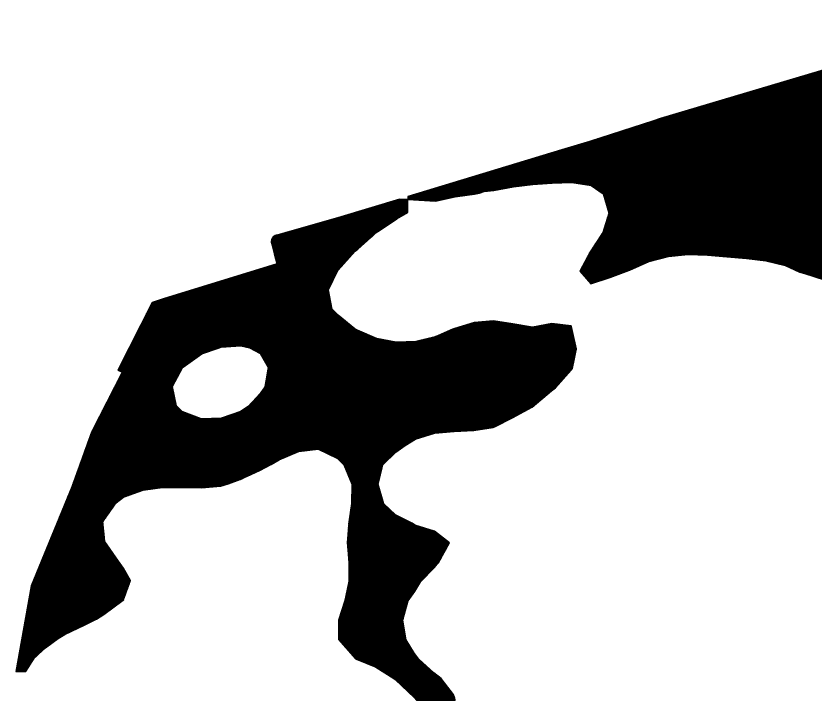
# Model space of a CAD drawing. Header units: metres. Extents: x 700094 to 706520, y 9319589 to 9324725.
# Drawn here: x 703986.6 to 704328.4, y 9322893.6 to 9323183.6 of the extents above; entities that cross this region are included whole.
import ezdxf

# ---------------------------------------------------------------- set-up
doc = ezdxf.new("R2010")
doc.units = ezdxf.units.M
doc.header["$MEASUREMENT"] = 0
doc.layers.add('hatch banjir pasca tanggul', color=152, linetype='CONTINUOUS')

msp = doc.modelspace()

# ---------------------------------------------------------------- hatches: boundary and pattern name
at = {"layer": 'hatch banjir pasca tanggul', "linetype": 'Continuous'}
h = msp.add_hatch(dxfattribs=at)
h.set_pattern_fill('ANSI31', color=256)
h.set_pattern_definition([(45, (0, 10000), (-0.0883883476483, 0.0883883476483), [])])
h.paths.add_polyline_path([(704602.44, 9323147.95), (704606.08, 9323150.49), (704614.4, 9323155.03), (704616.66, 9323156.2), (704615.74, 9323164.5), (704614.44, 9323165.04), (704606.15, 9323168.72), (704600.58, 9323172.84), (704597.86, 9323174.41), (704591.27, 9323181.17), (704589.59, 9323183.62), (704588.98, 9323183.62), (704589.59, 9323179.24), (704587.97, 9323178.53), (704585.78, 9323177.56), (704584.47, 9323176.85), (704580.89, 9323174.92), (704576.22, 9323171.89), (704571.17, 9323167.93), (704566.52, 9323163.51), (704562.31, 9323158.67), (704561.4, 9323156.96), (704560.12, 9323155.29), (704558.58, 9323153.88), (704556.81, 9323152.76), (704554.87, 9323151.95), (704554.06, 9323151.73), (704502.45, 9323137.42), (704493.21, 9323134.36), (704483.75, 9323132.59), (704462.81, 9323128.65), (704458.48, 9323127.84), (704458.47, 9323123.56), (704464.82, 9323120.41), (704473.12, 9323120.08), (704481.43, 9323121.37), (704489.74, 9323122.49), (704495.19, 9323123.43), (704498.05, 9323123.96), (704506.36, 9323126.46), (704514.67, 9323128.67), (704522.98, 9323130.07), (704531.28, 9323131.04), (704538.21, 9323131.58), (704539.59, 9323131.72), (704547.89, 9323131.79), (704553.59, 9323131.53), (704556.2, 9323131.43), (704560.33, 9323131.5), (704564.5, 9323131.61), (704572.81, 9323133.54), (704581.13, 9323136.93), (704586.98, 9323139.71), (704589.44, 9323141.26), (704597.76, 9323145.99)])
h.paths.add_polyline_path([(704348.88, 9323115.64), (704348.56, 9323118.07), (704347, 9323123.94), (704345.17, 9323132.24), (704343.88, 9323140.54), (704343.22, 9323148.84), (704343.59, 9323157.14), (704342.85, 9323164.07), (704340.79, 9323163.29), (704261.73, 9323139.79), (704258.9, 9323138.78), (704231.55, 9323130.06), (704219.62, 9323126.43), (704154.04, 9323106.48), (704154.03, 9323105.17), (704165.84, 9323104.53), (704174.15, 9323106.34), (704182.45, 9323107.58), (704184.52, 9323107.91), (704186.61, 9323108.61), (704190.76, 9323109.15), (704199.07, 9323110.62), (704207.38, 9323111.64), (704215.68, 9323112.24), (704223.99, 9323112.54), (704232.29, 9323111.18), (704237.48, 9323107.73), (704239.83, 9323099.42), (704237.28, 9323091.13), (704232.19, 9323083.37), (704231.81, 9323082.86), (704227.52, 9323074.58), (704232.14, 9323069.21), (704240.46, 9323071.98), (704247.23, 9323074.51), (704248.77, 9323075.12), (704257.09, 9323078.81), (704265.4, 9323080.94), (704273.7, 9323081.69), (704282.01, 9323081.41), (704290.31, 9323080.77), (704298.61, 9323080.08), (704306.91, 9323079.11), (704315.21, 9323077.03), (704321.3, 9323074.25), (704323.5, 9323073.63), (704331.79, 9323070.86), (704340.08, 9323067.48), (704347.3, 9323065.87), (704348.38, 9323065.72), (704348.94, 9323065.86), (704356.7, 9323070.36), (704359.4, 9323074.12), (704362.17, 9323082.41), (704359.64, 9323090.71), (704356.79, 9323096.39), (704354.83, 9323099.03), (704350.39, 9323107.34)])
h.paths.add_polyline_path([(704226.02, 9323041.4), (704224.21, 9323049.7), (704223.78, 9323051.28), (704215.48, 9323052.33), (704207.17, 9323050.74), (704198.87, 9323052.17), (704190.57, 9323053.44), (704182.27, 9323052.64), (704173.95, 9323050.16), (704173.11, 9323049.88), (704165.64, 9323046.65), (704157.33, 9323044.62), (704149.02, 9323044.31), (704140.72, 9323045.81), (704132.43, 9323049.36), (704131.29, 9323050.02), (704124.15, 9323055.77), (704121.57, 9323058.35), (704120.01, 9323066.65), (704124.05, 9323074.93), (704124.22, 9323075.1), (704131.48, 9323083.2), (704132.55, 9323084.05), (704140.88, 9323091.4), (704140.95, 9323091.47), (704149.2, 9323096.98), (704154.01, 9323099.72), (704154.03, 9323105.17), (704150.36, 9323105.36), (704125.39, 9323097.77), (704097.95, 9323090.07), (704097.7, 9323090.01), (704097.26, 9323089.82), (704096.85, 9323089.56), (704096.48, 9323089.25), (704096.17, 9323088.88), (704095.93, 9323088.46), (704095.75, 9323088.01), (704095.65, 9323087.54), (704095.63, 9323087.06), (704095.68, 9323086.58), (704096.9, 9323082.02), (704098.03, 9323077.79), (704049.4, 9323062.74), (704044.74, 9323061.3), (704030.1, 9323032.29), (704031.88, 9323031.46), (704018.78, 9323005.79), (704010.38, 9322982.46), (703993.09, 9322940.27), (703986.55, 9322903.66), (703990.77, 9322903.65), (703994.51, 9322909.46), (703999.11, 9322913.76), (704004.61, 9322917.72), (704007.43, 9322919.44), (704015.75, 9322923.4), (704020.92, 9322925.96), (704024.07, 9322927.96), (704032.4, 9322934.13), (704032.49, 9322934.22), (704035.51, 9322942.5), (704032.44, 9322947.78), (704030.37, 9322950.82), (704024.53, 9322959.13), (704024.19, 9322962.3), (704023.7, 9322967.43), (704024.21, 9322968.39), (704029.41, 9322975.71), (704032.55, 9322978.03), (704040.86, 9322981.09), (704049.17, 9322982.18), (704057.47, 9322982.22), (704065.77, 9322982.04), (704074.08, 9322982.85), (704077.4, 9322983.84), (704082.39, 9322985.58), (704090.71, 9322989.5), (704095.62, 9322992.07), (704099.03, 9322994.09), (704107.35, 9322997.64), (704115.65, 9322998.55), (704123.94, 9322994.62), (704126.69, 9322991.96), (704130.06, 9322983.66), (704129.9, 9322975.36), (704128.69, 9322967.07), (704128.1, 9322958.78), (704128.71, 9322950.48), (704128.83, 9322942.18), (704127.04, 9322933.89), (704124.41, 9322925.6), (704124.38, 9322917.31), (704131.68, 9322908.99), (704131.95, 9322908.84), (704140.24, 9322905.53), (704147.95, 9322900.64), (704148.53, 9322900.27), (704156.75, 9322892.31), (704156.8, 9322892.23), (704163.18, 9322883.99), (704165.06, 9322879.05), (704169.01, 9322875.68), (704171.75, 9322867.37), (704172.37, 9322859.07), (704172.22, 9322850.78), (704171.7, 9322842.48), (704172.45, 9322834.19), (704173.21, 9322833.35), (704181.51, 9322832.46), (704189.81, 9322832.82), (704198.12, 9322832.53), (704206.42, 9322831.31), (704211.31, 9322834.05), (704206.43, 9322836.86), (704202.43, 9322842.38), (704198.16, 9322845.64), (704192.92, 9322850.71), (704189.88, 9322853.07), (704183.47, 9322859.04), (704181.61, 9322861.77), (704176.55, 9322867.35), (704175.41, 9322875.65), (704175.04, 9322883.95), (704174.1, 9322892.25), (704173.42, 9322893.77), (704168.17, 9322900.57), (704165.14, 9322903.05), (704158.63, 9322908.9), (704156.87, 9322911.36), (704153.2, 9322917.21), (704151.85, 9322925.51), (704154.07, 9322933.8), (704156.96, 9322937.87), (704159.48, 9322942.08), (704165.3, 9322948), (704167.28, 9322950.35), (704171.73, 9322958.63), (704165.35, 9322963.54), (704157.06, 9322966.14), (704155.79, 9322966.98), (704148.77, 9322970.5), (704143.77, 9322975.31), (704141.31, 9322983.62), (704143.29, 9322991.91), (704148.86, 9322997.31), (704152.76, 9323000.17), (704157.18, 9323002.89), (704165.5, 9323005.37), (704173.8, 9323006.1), (704182.11, 9323006.52), (704190.42, 9323007.92), (704191.44, 9323008.33), (704198.73, 9323012.01), (704207.05, 9323016.57), (704207.07, 9323016.58), (704215.38, 9323023.55), (704217.02, 9323024.84), (704223.71, 9323032.31), (704224.32, 9323033.11)])
h.paths.add_polyline_path([(704094.32, 9323033.55), (704092.88, 9323025.26), (704090.82, 9323022.34), (704085.85, 9323016.99), (704082.49, 9323014.66), (704074.18, 9323011.81), (704065.88, 9323011.51), (704057.58, 9323014.69), (704055.13, 9323017.1), (704053.41, 9323025.4), (704057.65, 9323033.29), (704057.93, 9323033.68), (704065.97, 9323039.29), (704073.49, 9323041.92), (704074.28, 9323042.19), (704082.59, 9323042.78), (704086.31, 9323041.88), (704090.88, 9323039.44)], flags=16)

# ---------------------------------------------------------------- linework, layer by layer
for points in [[(704340.79, 9323163.29), (704261.73, 9323139.79), (704258.9, 9323138.78), (704231.55, 9323130.06), (704219.62, 9323126.43), (704154.04, 9323106.48), (704154.03, 9323105.17), (704165.84, 9323104.53), (704174.15, 9323106.34), (704182.45, 9323107.58), (704184.52, 9323107.91), (704186.61, 9323108.61), (704190.76, 9323109.15), (704199.07, 9323110.62), (704207.38, 9323111.64), (704215.68, 9323112.24), (704223.99, 9323112.54), (704232.29, 9323111.18), (704237.48, 9323107.73), (704239.83, 9323099.42), (704237.28, 9323091.13), (704232.19, 9323083.37), (704231.81, 9323082.86), (704227.52, 9323074.58), (704232.14, 9323069.21), (704240.46, 9323071.98), (704247.23, 9323074.51), (704248.77, 9323075.12), (704257.09, 9323078.81), (704265.4, 9323080.94), (704273.7, 9323081.69), (704282.01, 9323081.41), (704290.31, 9323080.77), (704298.61, 9323080.08), (704306.91, 9323079.11), (704315.21, 9323077.03), (704321.3, 9323074.25), (704323.5, 9323073.63), (704331.79, 9323070.86)], [(704174.1, 9322892.25), (704173.42, 9322893.77), (704168.17, 9322900.57), (704165.14, 9322903.05), (704158.63, 9322908.9), (704156.87, 9322911.36), (704153.2, 9322917.21), (704151.85, 9322925.51), (704154.07, 9322933.8), (704156.96, 9322937.87), (704159.48, 9322942.08), (704165.3, 9322948), (704167.28, 9322950.35), (704171.73, 9322958.63), (704165.35, 9322963.54), (704157.06, 9322966.14), (704155.79, 9322966.98), (704148.77, 9322970.5), (704143.77, 9322975.31), (704141.31, 9322983.62), (704143.29, 9322991.91), (704148.86, 9322997.31), (704152.76, 9323000.17), (704157.18, 9323002.89), (704165.5, 9323005.37), (704173.8, 9323006.1), (704182.11, 9323006.52), (704190.42, 9323007.92), (704191.44, 9323008.33), (704198.73, 9323012.01), (704207.05, 9323016.57), (704207.07, 9323016.58), (704215.38, 9323023.55), (704217.02, 9323024.84), (704223.71, 9323032.31), (704224.32, 9323033.11), (704226.02, 9323041.4), (704224.21, 9323049.7), (704223.78, 9323051.28), (704215.48, 9323052.33), (704207.17, 9323050.74), (704198.87, 9323052.17), (704190.57, 9323053.44), (704182.27, 9323052.64), (704173.95, 9323050.16), (704173.11, 9323049.88), (704165.64, 9323046.65), (704157.33, 9323044.62), (704149.02, 9323044.31), (704140.72, 9323045.81), (704132.43, 9323049.36), (704131.29, 9323050.02), (704124.15, 9323055.77), (704121.57, 9323058.35), (704120.01, 9323066.65), (704124.05, 9323074.93), (704124.22, 9323075.1), (704131.48, 9323083.2), (704132.55, 9323084.05), (704140.88, 9323091.4), (704140.95, 9323091.47), (704149.2, 9323096.98), (704154.01, 9323099.72), (704154.03, 9323105.17), (704150.36, 9323105.36), (704125.39, 9323097.77), (704097.95, 9323090.07), (704097.7, 9323090.01), (704097.26, 9323089.82), (704096.85, 9323089.56), (704096.48, 9323089.25), (704096.17, 9323088.88), (704095.93, 9323088.46), (704095.75, 9323088.01), (704095.65, 9323087.54), (704095.63, 9323087.06), (704095.68, 9323086.58), (704096.9, 9323082.02), (704098.03, 9323077.79), (704049.4, 9323062.74), (704044.74, 9323061.3), (704030.1, 9323032.29), (704031.88, 9323031.46), (704018.78, 9323005.79), (704010.38, 9322982.46), (703993.09, 9322940.27), (703986.55, 9322903.66), (703990.77, 9322903.65), (703994.51, 9322909.46), (703999.11, 9322913.76), (704004.61, 9322917.72), (704007.43, 9322919.44), (704015.75, 9322923.4), (704020.92, 9322925.96), (704024.07, 9322927.96), (704032.4, 9322934.13), (704032.49, 9322934.22), (704035.51, 9322942.5), (704032.44, 9322947.78), (704030.37, 9322950.82), (704024.53, 9322959.13), (704024.19, 9322962.3), (704023.7, 9322967.43), (704024.21, 9322968.39), (704029.41, 9322975.71), (704032.55, 9322978.03), (704040.86, 9322981.09), (704049.17, 9322982.18), (704057.47, 9322982.22), (704065.77, 9322982.04), (704074.08, 9322982.85), (704077.4, 9322983.84), (704082.39, 9322985.58), (704090.71, 9322989.5), (704095.62, 9322992.07), (704099.03, 9322994.09), (704107.35, 9322997.64), (704115.65, 9322998.55), (704123.94, 9322994.62), (704126.69, 9322991.96), (704130.06, 9322983.66), (704129.9, 9322975.36), (704128.69, 9322967.07), (704128.1, 9322958.78), (704128.71, 9322950.48), (704128.83, 9322942.18), (704127.04, 9322933.89), (704124.41, 9322925.6), (704124.38, 9322917.31), (704131.68, 9322908.99), (704131.95, 9322908.84), (704140.24, 9322905.53), (704147.95, 9322900.64), (704148.53, 9322900.27), (704156.75, 9322892.31)]]:
    msp.add_lwpolyline(points, dxfattribs=at)
msp.add_lwpolyline([(704094.32, 9323033.55), (704092.88, 9323025.26), (704090.82, 9323022.34), (704085.85, 9323016.99), (704082.49, 9323014.66), (704074.18, 9323011.81), (704065.88, 9323011.51), (704057.58, 9323014.69), (704055.13, 9323017.1), (704053.41, 9323025.4), (704057.65, 9323033.29), (704057.93, 9323033.68), (704065.97, 9323039.29), (704073.49, 9323041.92), (704074.28, 9323042.19), (704082.59, 9323042.78), (704086.31, 9323041.88), (704090.88, 9323039.44)], close=True, dxfattribs=at)

doc.saveas('drawing.dxf')
